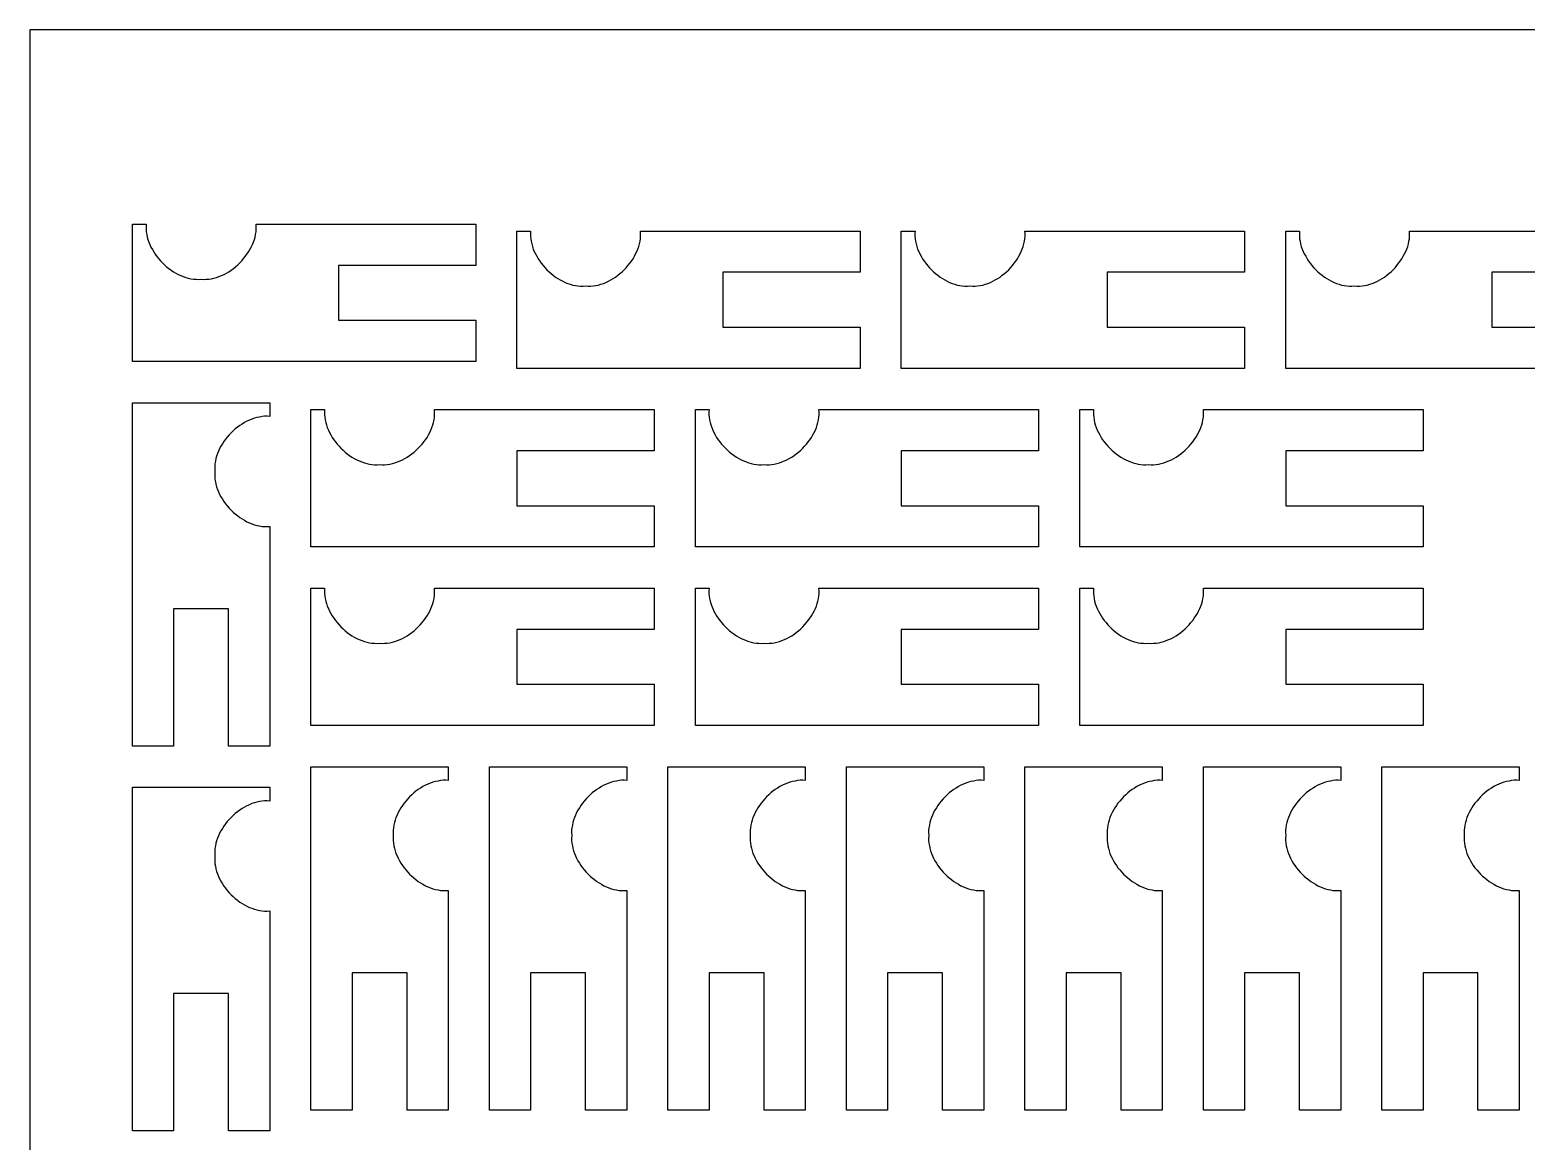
# Model space of a CAD drawing. Header units: millimetres. Extents: x 20698 to 22798, y 4792 to 5692.
# Drawn here: x 20698.2 to 20807.1, y 5611.5 to 5692.4 of the extents above; entities that cross this region are included whole.
import ezdxf

# ---------------------------------------------------------------- set-up
doc = ezdxf.new("R2010")
doc.units = ezdxf.units.MM
doc.layers.add('KEYHOLDER_ASPIRE', color=18, linetype='Continuous', true_color=0x4c0000)
doc.layers.add('Predeterminada', color=18, linetype='Continuous', true_color=0x000000)

msp = doc.modelspace()

# ---------------------------------------------------------------- linework, layer by layer
at = {"layer": 'KEYHOLDER_ASPIRE'}
for points in [[(20706.63, 5678.26), (20706.62, 5678.07), (20706.62, 5677.88), (20706.64, 5677.7), (20706.67, 5677.51), (20706.71, 5677.32), (20706.76, 5677.14), (20706.82, 5676.95), (20706.9, 5676.77), (20706.98, 5676.59), (20707.08, 5676.42), (20707.18, 5676.24), (20707.29, 5676.07), (20707.41, 5675.91), (20707.54, 5675.75), (20707.68, 5675.59), (20707.82, 5675.44), (20707.97, 5675.3), (20708.12, 5675.16), (20708.28, 5675.04), (20708.45, 5674.91), (20708.62, 5674.8), (20708.79, 5674.7), (20708.97, 5674.6), (20709.15, 5674.52), (20709.33, 5674.45), (20709.52, 5674.38), (20709.7, 5674.33), (20709.89, 5674.29), (20710.07, 5674.26), (20710.26, 5674.25), (20710.45, 5674.24), (20710.63, 5674.26), (20710.82, 5674.24), (20711, 5674.25), (20711.19, 5674.26), (20711.38, 5674.29), (20711.56, 5674.33), (20711.75, 5674.38), (20711.93, 5674.45), (20712.12, 5674.52), (20712.3, 5674.6), (20712.47, 5674.7), (20712.65, 5674.8), (20712.82, 5674.91), (20712.98, 5675.04), (20713.14, 5675.16), (20713.3, 5675.3), (20713.45, 5675.44), (20713.59, 5675.59), (20713.72, 5675.75), (20713.85, 5675.91), (20713.97, 5676.07), (20714.09, 5676.24), (20714.19, 5676.42), (20714.28, 5676.59), (20714.37, 5676.77), (20714.44, 5676.95), (20714.51, 5677.14), (20714.56, 5677.32), (20714.6, 5677.51), (20714.63, 5677.7), (20714.64, 5677.88), (20714.64, 5678.07), (20714.63, 5678.26), (20720.63, 5678.26), (20730.63, 5678.26), (20730.63, 5675.26), (20720.63, 5675.26), (20720.63, 5671.26), (20730.63, 5671.26), (20730.63, 5668.26), (20705.63, 5668.26), (20705.63, 5678.26)], [(20734.63, 5677.76), (20734.62, 5677.57), (20734.62, 5677.38), (20734.64, 5677.2), (20734.67, 5677.01), (20734.71, 5676.82), (20734.76, 5676.64), (20734.82, 5676.45), (20734.9, 5676.27), (20734.98, 5676.09), (20735.08, 5675.92), (20735.18, 5675.74), (20735.29, 5675.57), (20735.41, 5675.41), (20735.54, 5675.25), (20735.68, 5675.09), (20735.82, 5674.94), (20735.97, 5674.8), (20736.12, 5674.66), (20736.28, 5674.54), (20736.45, 5674.41), (20736.62, 5674.3), (20736.79, 5674.2), (20736.97, 5674.1), (20737.15, 5674.02), (20737.33, 5673.95), (20737.52, 5673.88), (20737.7, 5673.83), (20737.89, 5673.79), (20738.07, 5673.76), (20738.26, 5673.75), (20738.45, 5673.74), (20738.63, 5673.76), (20738.82, 5673.74), (20739, 5673.75), (20739.19, 5673.76), (20739.38, 5673.79), (20739.56, 5673.83), (20739.75, 5673.88), (20739.93, 5673.95), (20740.12, 5674.02), (20740.3, 5674.1), (20740.47, 5674.2), (20740.65, 5674.3), (20740.82, 5674.41), (20740.98, 5674.54), (20741.14, 5674.66), (20741.3, 5674.8), (20741.45, 5674.94), (20741.59, 5675.09), (20741.72, 5675.25), (20741.85, 5675.41), (20741.97, 5675.57), (20742.09, 5675.74), (20742.19, 5675.92), (20742.28, 5676.09), (20742.37, 5676.27), (20742.44, 5676.45), (20742.51, 5676.64), (20742.56, 5676.82), (20742.6, 5677.01), (20742.63, 5677.2), (20742.64, 5677.38), (20742.64, 5677.57), (20742.63, 5677.76), (20748.63, 5677.76), (20758.63, 5677.76), (20758.63, 5674.76), (20748.63, 5674.76), (20748.63, 5670.76), (20758.63, 5670.76), (20758.63, 5667.76), (20733.63, 5667.76), (20733.63, 5677.76)], [(20762.63, 5677.76), (20762.62, 5677.57), (20762.62, 5677.38), (20762.64, 5677.2), (20762.67, 5677.01), (20762.71, 5676.82), (20762.76, 5676.64), (20762.82, 5676.45), (20762.9, 5676.27), (20762.98, 5676.09), (20763.08, 5675.92), (20763.18, 5675.74), (20763.29, 5675.57), (20763.41, 5675.41), (20763.54, 5675.25), (20763.68, 5675.09), (20763.82, 5674.94), (20763.97, 5674.8), (20764.12, 5674.66), (20764.28, 5674.54), (20764.45, 5674.41), (20764.62, 5674.3), (20764.79, 5674.2), (20764.97, 5674.1), (20765.15, 5674.02), (20765.33, 5673.95), (20765.52, 5673.88), (20765.7, 5673.83), (20765.89, 5673.79), (20766.07, 5673.76), (20766.26, 5673.75), (20766.45, 5673.74), (20766.63, 5673.76), (20766.82, 5673.74), (20767, 5673.75), (20767.19, 5673.76), (20767.38, 5673.79), (20767.56, 5673.83), (20767.75, 5673.88), (20767.93, 5673.95), (20768.12, 5674.02), (20768.3, 5674.1), (20768.47, 5674.2), (20768.65, 5674.3), (20768.82, 5674.41), (20768.98, 5674.54), (20769.14, 5674.66), (20769.3, 5674.8), (20769.45, 5674.94), (20769.59, 5675.09), (20769.72, 5675.25), (20769.85, 5675.41), (20769.97, 5675.57), (20770.09, 5675.74), (20770.19, 5675.92), (20770.28, 5676.09), (20770.37, 5676.27), (20770.44, 5676.45), (20770.51, 5676.64), (20770.56, 5676.82), (20770.6, 5677.01), (20770.63, 5677.2), (20770.64, 5677.38), (20770.64, 5677.57), (20770.63, 5677.76), (20776.63, 5677.76), (20786.63, 5677.76), (20786.63, 5674.76), (20776.63, 5674.76), (20776.63, 5670.76), (20786.63, 5670.76), (20786.63, 5667.76), (20761.63, 5667.76), (20761.63, 5677.76)], [(20715.63, 5664.26), (20715.45, 5664.27), (20715.26, 5664.27), (20715.07, 5664.25), (20714.89, 5664.22), (20714.7, 5664.18), (20714.52, 5664.13), (20714.33, 5664.07), (20714.15, 5663.99), (20713.97, 5663.91), (20713.79, 5663.81), (20713.62, 5663.71), (20713.45, 5663.6), (20713.28, 5663.48), (20713.12, 5663.35), (20712.97, 5663.21), (20712.82, 5663.07), (20712.68, 5662.92), (20712.54, 5662.76), (20712.41, 5662.6), (20712.29, 5662.44), (20712.18, 5662.27), (20712.08, 5662.1), (20711.98, 5661.92), (20711.9, 5661.74), (20711.82, 5661.56), (20711.76, 5661.37), (20711.71, 5661.19), (20711.67, 5661), (20711.64, 5660.81), (20711.62, 5660.63), (20711.62, 5660.44), (20711.63, 5660.26), (20711.62, 5660.07), (20711.62, 5659.88), (20711.64, 5659.7), (20711.67, 5659.51), (20711.71, 5659.32), (20711.76, 5659.14), (20711.82, 5658.95), (20711.9, 5658.77), (20711.98, 5658.59), (20712.08, 5658.42), (20712.18, 5658.24), (20712.29, 5658.07), (20712.41, 5657.91), (20712.54, 5657.75), (20712.68, 5657.59), (20712.82, 5657.44), (20712.97, 5657.3), (20713.12, 5657.16), (20713.28, 5657.04), (20713.45, 5656.91), (20713.62, 5656.8), (20713.79, 5656.7), (20713.97, 5656.6), (20714.15, 5656.52), (20714.33, 5656.45), (20714.52, 5656.38), (20714.7, 5656.33), (20714.89, 5656.29), (20715.07, 5656.26), (20715.26, 5656.25), (20715.45, 5656.24), (20715.63, 5656.26), (20715.63, 5650.26), (20715.63, 5640.26), (20712.63, 5640.26), (20712.63, 5650.26), (20708.63, 5650.26), (20708.63, 5640.26), (20705.63, 5640.26), (20705.63, 5665.26), (20715.63, 5665.26)], [(20719.63, 5664.76), (20719.62, 5664.57), (20719.62, 5664.38), (20719.64, 5664.2), (20719.67, 5664.01), (20719.71, 5663.82), (20719.76, 5663.64), (20719.82, 5663.45), (20719.9, 5663.27), (20719.98, 5663.09), (20720.08, 5662.92), (20720.18, 5662.74), (20720.29, 5662.57), (20720.41, 5662.41), (20720.54, 5662.25), (20720.68, 5662.09), (20720.82, 5661.94), (20720.97, 5661.8), (20721.12, 5661.66), (20721.28, 5661.54), (20721.45, 5661.41), (20721.62, 5661.3), (20721.79, 5661.2), (20721.97, 5661.1), (20722.15, 5661.02), (20722.33, 5660.95), (20722.52, 5660.88), (20722.7, 5660.83), (20722.89, 5660.79), (20723.07, 5660.76), (20723.26, 5660.75), (20723.45, 5660.74), (20723.63, 5660.76), (20723.82, 5660.74), (20724, 5660.75), (20724.19, 5660.76), (20724.38, 5660.79), (20724.56, 5660.83), (20724.75, 5660.88), (20724.93, 5660.95), (20725.12, 5661.02), (20725.3, 5661.1), (20725.47, 5661.2), (20725.65, 5661.3), (20725.82, 5661.41), (20725.98, 5661.54), (20726.14, 5661.66), (20726.3, 5661.8), (20726.45, 5661.94), (20726.59, 5662.09), (20726.72, 5662.25), (20726.85, 5662.41), (20726.97, 5662.57), (20727.09, 5662.74), (20727.19, 5662.92), (20727.28, 5663.09), (20727.37, 5663.27), (20727.44, 5663.45), (20727.51, 5663.64), (20727.56, 5663.82), (20727.6, 5664.01), (20727.63, 5664.2), (20727.64, 5664.38), (20727.64, 5664.57), (20727.63, 5664.76), (20733.63, 5664.76), (20743.63, 5664.76), (20743.63, 5661.76), (20733.63, 5661.76), (20733.63, 5657.76), (20743.63, 5657.76), (20743.63, 5654.76), (20718.63, 5654.76), (20718.63, 5664.76)], [(20747.63, 5664.76), (20747.62, 5664.57), (20747.62, 5664.38), (20747.64, 5664.2), (20747.67, 5664.01), (20747.71, 5663.82), (20747.76, 5663.64), (20747.82, 5663.45), (20747.9, 5663.27), (20747.98, 5663.09), (20748.08, 5662.92), (20748.18, 5662.74), (20748.29, 5662.57), (20748.41, 5662.41), (20748.54, 5662.25), (20748.68, 5662.09), (20748.82, 5661.94), (20748.97, 5661.8), (20749.12, 5661.66), (20749.28, 5661.54), (20749.45, 5661.41), (20749.62, 5661.3), (20749.79, 5661.2), (20749.97, 5661.1), (20750.15, 5661.02), (20750.33, 5660.95), (20750.52, 5660.88), (20750.7, 5660.83), (20750.89, 5660.79), (20751.07, 5660.76), (20751.26, 5660.75), (20751.45, 5660.74), (20751.63, 5660.76), (20751.82, 5660.74), (20752, 5660.75), (20752.19, 5660.76), (20752.38, 5660.79), (20752.56, 5660.83), (20752.75, 5660.88), (20752.93, 5660.95), (20753.12, 5661.02), (20753.3, 5661.1), (20753.47, 5661.2), (20753.65, 5661.3), (20753.82, 5661.41), (20753.98, 5661.54), (20754.14, 5661.66), (20754.3, 5661.8), (20754.45, 5661.94), (20754.59, 5662.09), (20754.72, 5662.25), (20754.85, 5662.41), (20754.97, 5662.57), (20755.09, 5662.74), (20755.19, 5662.92), (20755.28, 5663.09), (20755.37, 5663.27), (20755.44, 5663.45), (20755.51, 5663.64), (20755.56, 5663.82), (20755.6, 5664.01), (20755.63, 5664.2), (20755.64, 5664.38), (20755.64, 5664.57), (20755.63, 5664.76), (20761.63, 5664.76), (20771.63, 5664.76), (20771.63, 5661.76), (20761.63, 5661.76), (20761.63, 5657.76), (20771.63, 5657.76), (20771.63, 5654.76), (20746.63, 5654.76), (20746.63, 5664.76)], [(20775.63, 5664.76), (20775.62, 5664.57), (20775.62, 5664.38), (20775.64, 5664.2), (20775.67, 5664.01), (20775.71, 5663.82), (20775.76, 5663.64), (20775.82, 5663.45), (20775.9, 5663.27), (20775.98, 5663.09), (20776.08, 5662.92), (20776.18, 5662.74), (20776.29, 5662.57), (20776.41, 5662.41), (20776.54, 5662.25), (20776.68, 5662.09), (20776.82, 5661.94), (20776.97, 5661.8), (20777.12, 5661.66), (20777.28, 5661.54), (20777.45, 5661.41), (20777.62, 5661.3), (20777.79, 5661.2), (20777.97, 5661.1), (20778.15, 5661.02), (20778.33, 5660.95), (20778.52, 5660.88), (20778.7, 5660.83), (20778.89, 5660.79), (20779.07, 5660.76), (20779.26, 5660.75), (20779.45, 5660.74), (20779.63, 5660.76), (20779.82, 5660.74), (20780, 5660.75), (20780.19, 5660.76), (20780.38, 5660.79), (20780.56, 5660.83), (20780.75, 5660.88), (20780.93, 5660.95), (20781.12, 5661.02), (20781.3, 5661.1), (20781.47, 5661.2), (20781.65, 5661.3), (20781.82, 5661.41), (20781.98, 5661.54), (20782.14, 5661.66), (20782.3, 5661.8), (20782.45, 5661.94), (20782.59, 5662.09), (20782.72, 5662.25), (20782.85, 5662.41), (20782.97, 5662.57), (20783.09, 5662.74), (20783.19, 5662.92), (20783.28, 5663.09), (20783.37, 5663.27), (20783.44, 5663.45), (20783.51, 5663.64), (20783.56, 5663.82), (20783.6, 5664.01), (20783.63, 5664.2), (20783.64, 5664.38), (20783.64, 5664.57), (20783.63, 5664.76), (20789.63, 5664.76), (20799.63, 5664.76), (20799.63, 5661.76), (20789.63, 5661.76), (20789.63, 5657.76), (20799.63, 5657.76), (20799.63, 5654.76), (20774.63, 5654.76), (20774.63, 5664.76)], [(20719.63, 5651.76), (20719.62, 5651.57), (20719.62, 5651.38), (20719.64, 5651.2), (20719.67, 5651.01), (20719.71, 5650.82), (20719.76, 5650.64), (20719.82, 5650.45), (20719.9, 5650.27), (20719.98, 5650.09), (20720.08, 5649.92), (20720.18, 5649.74), (20720.29, 5649.57), (20720.41, 5649.41), (20720.54, 5649.25), (20720.68, 5649.09), (20720.82, 5648.94), (20720.97, 5648.8), (20721.12, 5648.66), (20721.28, 5648.54), (20721.45, 5648.41), (20721.62, 5648.3), (20721.79, 5648.2), (20721.97, 5648.1), (20722.15, 5648.02), (20722.33, 5647.95), (20722.52, 5647.88), (20722.7, 5647.83), (20722.89, 5647.79), (20723.07, 5647.76), (20723.26, 5647.75), (20723.45, 5647.74), (20723.63, 5647.76), (20723.82, 5647.74), (20724, 5647.75), (20724.19, 5647.76), (20724.38, 5647.79), (20724.56, 5647.83), (20724.75, 5647.88), (20724.93, 5647.95), (20725.12, 5648.02), (20725.3, 5648.1), (20725.47, 5648.2), (20725.65, 5648.3), (20725.82, 5648.41), (20725.98, 5648.54), (20726.14, 5648.66), (20726.3, 5648.8), (20726.45, 5648.94), (20726.59, 5649.09), (20726.72, 5649.25), (20726.85, 5649.41), (20726.97, 5649.57), (20727.09, 5649.74), (20727.19, 5649.92), (20727.28, 5650.09), (20727.37, 5650.27), (20727.44, 5650.45), (20727.51, 5650.64), (20727.56, 5650.82), (20727.6, 5651.01), (20727.63, 5651.2), (20727.64, 5651.38), (20727.64, 5651.57), (20727.63, 5651.76), (20733.63, 5651.76), (20743.63, 5651.76), (20743.63, 5648.76), (20733.63, 5648.76), (20733.63, 5644.76), (20743.63, 5644.76), (20743.63, 5641.76), (20718.63, 5641.76), (20718.63, 5651.76)], [(20747.63, 5651.76), (20747.62, 5651.57), (20747.62, 5651.38), (20747.64, 5651.2), (20747.67, 5651.01), (20747.71, 5650.82), (20747.76, 5650.64), (20747.82, 5650.45), (20747.9, 5650.27), (20747.98, 5650.09), (20748.08, 5649.92), (20748.18, 5649.74), (20748.29, 5649.57), (20748.41, 5649.41), (20748.54, 5649.25), (20748.68, 5649.09), (20748.82, 5648.94), (20748.97, 5648.8), (20749.12, 5648.66), (20749.28, 5648.54), (20749.45, 5648.41), (20749.62, 5648.3), (20749.79, 5648.2), (20749.97, 5648.1), (20750.15, 5648.02), (20750.33, 5647.95), (20750.52, 5647.88), (20750.7, 5647.83), (20750.89, 5647.79), (20751.07, 5647.76), (20751.26, 5647.75), (20751.45, 5647.74), (20751.63, 5647.76), (20751.82, 5647.74), (20752, 5647.75), (20752.19, 5647.76), (20752.38, 5647.79), (20752.56, 5647.83), (20752.75, 5647.88), (20752.93, 5647.95), (20753.12, 5648.02), (20753.3, 5648.1), (20753.47, 5648.2), (20753.65, 5648.3), (20753.82, 5648.41), (20753.98, 5648.54), (20754.14, 5648.66), (20754.3, 5648.8), (20754.45, 5648.94), (20754.59, 5649.09), (20754.72, 5649.25), (20754.85, 5649.41), (20754.97, 5649.57), (20755.09, 5649.74), (20755.19, 5649.92), (20755.28, 5650.09), (20755.37, 5650.27), (20755.44, 5650.45), (20755.51, 5650.64), (20755.56, 5650.82), (20755.6, 5651.01), (20755.63, 5651.2), (20755.64, 5651.38), (20755.64, 5651.57), (20755.63, 5651.76), (20761.63, 5651.76), (20771.63, 5651.76), (20771.63, 5648.76), (20761.63, 5648.76), (20761.63, 5644.76), (20771.63, 5644.76), (20771.63, 5641.76), (20746.63, 5641.76), (20746.63, 5651.76)], [(20775.63, 5651.76), (20775.62, 5651.57), (20775.62, 5651.38), (20775.64, 5651.2), (20775.67, 5651.01), (20775.71, 5650.82), (20775.76, 5650.64), (20775.82, 5650.45), (20775.9, 5650.27), (20775.98, 5650.09), (20776.08, 5649.92), (20776.18, 5649.74), (20776.29, 5649.57), (20776.41, 5649.41), (20776.54, 5649.25), (20776.68, 5649.09), (20776.82, 5648.94), (20776.97, 5648.8), (20777.12, 5648.66), (20777.28, 5648.54), (20777.45, 5648.41), (20777.62, 5648.3), (20777.79, 5648.2), (20777.97, 5648.1), (20778.15, 5648.02), (20778.33, 5647.95), (20778.52, 5647.88), (20778.7, 5647.83), (20778.89, 5647.79), (20779.07, 5647.76), (20779.26, 5647.75), (20779.45, 5647.74), (20779.63, 5647.76), (20779.82, 5647.74), (20780, 5647.75), (20780.19, 5647.76), (20780.38, 5647.79), (20780.56, 5647.83), (20780.75, 5647.88), (20780.93, 5647.95), (20781.12, 5648.02), (20781.3, 5648.1), (20781.47, 5648.2), (20781.65, 5648.3), (20781.82, 5648.41), (20781.98, 5648.54), (20782.14, 5648.66), (20782.3, 5648.8), (20782.45, 5648.94), (20782.59, 5649.09), (20782.72, 5649.25), (20782.85, 5649.41), (20782.97, 5649.57), (20783.09, 5649.74), (20783.19, 5649.92), (20783.28, 5650.09), (20783.37, 5650.27), (20783.44, 5650.45), (20783.51, 5650.64), (20783.56, 5650.82), (20783.6, 5651.01), (20783.63, 5651.2), (20783.64, 5651.38), (20783.64, 5651.57), (20783.63, 5651.76), (20789.63, 5651.76), (20799.63, 5651.76), (20799.63, 5648.76), (20789.63, 5648.76), (20789.63, 5644.76), (20799.63, 5644.76), (20799.63, 5641.76), (20774.63, 5641.76), (20774.63, 5651.76)], [(20728.63, 5637.76), (20728.45, 5637.77), (20728.26, 5637.77), (20728.07, 5637.75), (20727.89, 5637.72), (20727.7, 5637.68), (20727.52, 5637.63), (20727.33, 5637.57), (20727.15, 5637.49), (20726.97, 5637.41), (20726.79, 5637.31), (20726.62, 5637.21), (20726.45, 5637.1), (20726.28, 5636.98), (20726.12, 5636.85), (20725.97, 5636.71), (20725.82, 5636.57), (20725.68, 5636.42), (20725.54, 5636.26), (20725.41, 5636.1), (20725.29, 5635.94), (20725.18, 5635.77), (20725.08, 5635.6), (20724.98, 5635.42), (20724.9, 5635.24), (20724.82, 5635.06), (20724.76, 5634.87), (20724.71, 5634.69), (20724.67, 5634.5), (20724.64, 5634.31), (20724.62, 5634.13), (20724.62, 5633.94), (20724.63, 5633.76), (20724.62, 5633.57), (20724.62, 5633.38), (20724.64, 5633.2), (20724.67, 5633.01), (20724.71, 5632.82), (20724.76, 5632.64), (20724.82, 5632.45), (20724.9, 5632.27), (20724.98, 5632.09), (20725.08, 5631.92), (20725.18, 5631.74), (20725.29, 5631.57), (20725.41, 5631.41), (20725.54, 5631.25), (20725.68, 5631.09), (20725.82, 5630.94), (20725.97, 5630.8), (20726.12, 5630.66), (20726.28, 5630.54), (20726.45, 5630.41), (20726.62, 5630.3), (20726.79, 5630.2), (20726.97, 5630.1), (20727.15, 5630.02), (20727.33, 5629.95), (20727.52, 5629.88), (20727.7, 5629.83), (20727.89, 5629.79), (20728.07, 5629.76), (20728.26, 5629.75), (20728.45, 5629.74), (20728.63, 5629.76), (20728.63, 5623.76), (20728.63, 5613.76), (20725.63, 5613.76), (20725.63, 5623.76), (20721.63, 5623.76), (20721.63, 5613.76), (20718.63, 5613.76), (20718.63, 5638.76), (20728.63, 5638.76)], [(20741.63, 5637.76), (20741.45, 5637.77), (20741.26, 5637.77), (20741.07, 5637.75), (20740.89, 5637.72), (20740.7, 5637.68), (20740.52, 5637.63), (20740.33, 5637.57), (20740.15, 5637.49), (20739.97, 5637.41), (20739.79, 5637.31), (20739.62, 5637.21), (20739.45, 5637.1), (20739.28, 5636.98), (20739.12, 5636.85), (20738.97, 5636.71), (20738.82, 5636.57), (20738.68, 5636.42), (20738.54, 5636.26), (20738.41, 5636.1), (20738.29, 5635.94), (20738.18, 5635.77), (20738.08, 5635.6), (20737.98, 5635.42), (20737.9, 5635.24), (20737.82, 5635.06), (20737.76, 5634.87), (20737.71, 5634.69), (20737.67, 5634.5), (20737.64, 5634.31), (20737.62, 5634.13), (20737.62, 5633.94), (20737.63, 5633.76), (20737.62, 5633.57), (20737.62, 5633.38), (20737.64, 5633.2), (20737.67, 5633.01), (20737.71, 5632.82), (20737.76, 5632.64), (20737.82, 5632.45), (20737.9, 5632.27), (20737.98, 5632.09), (20738.08, 5631.92), (20738.18, 5631.74), (20738.29, 5631.57), (20738.41, 5631.41), (20738.54, 5631.25), (20738.68, 5631.09), (20738.82, 5630.94), (20738.97, 5630.8), (20739.12, 5630.66), (20739.28, 5630.54), (20739.45, 5630.41), (20739.62, 5630.3), (20739.79, 5630.2), (20739.97, 5630.1), (20740.15, 5630.02), (20740.33, 5629.95), (20740.52, 5629.88), (20740.7, 5629.83), (20740.89, 5629.79), (20741.07, 5629.76), (20741.26, 5629.75), (20741.45, 5629.74), (20741.63, 5629.76), (20741.63, 5623.76), (20741.63, 5613.76), (20738.63, 5613.76), (20738.63, 5623.76), (20734.63, 5623.76), (20734.63, 5613.76), (20731.63, 5613.76), (20731.63, 5638.76), (20741.63, 5638.76)], [(20754.63, 5637.76), (20754.45, 5637.77), (20754.26, 5637.77), (20754.07, 5637.75), (20753.89, 5637.72), (20753.7, 5637.68), (20753.52, 5637.63), (20753.33, 5637.57), (20753.15, 5637.49), (20752.97, 5637.41), (20752.79, 5637.31), (20752.62, 5637.21), (20752.45, 5637.1), (20752.28, 5636.98), (20752.12, 5636.85), (20751.97, 5636.71), (20751.82, 5636.57), (20751.68, 5636.42), (20751.54, 5636.26), (20751.41, 5636.1), (20751.29, 5635.94), (20751.18, 5635.77), (20751.08, 5635.6), (20750.98, 5635.42), (20750.9, 5635.24), (20750.82, 5635.06), (20750.76, 5634.87), (20750.71, 5634.69), (20750.67, 5634.5), (20750.64, 5634.31), (20750.62, 5634.13), (20750.62, 5633.94), (20750.63, 5633.76), (20750.62, 5633.57), (20750.62, 5633.38), (20750.64, 5633.2), (20750.67, 5633.01), (20750.71, 5632.82), (20750.76, 5632.64), (20750.82, 5632.45), (20750.9, 5632.27), (20750.98, 5632.09), (20751.08, 5631.92), (20751.18, 5631.74), (20751.29, 5631.57), (20751.41, 5631.41), (20751.54, 5631.25), (20751.68, 5631.09), (20751.82, 5630.94), (20751.97, 5630.8), (20752.12, 5630.66), (20752.28, 5630.54), (20752.45, 5630.41), (20752.62, 5630.3), (20752.79, 5630.2), (20752.97, 5630.1), (20753.15, 5630.02), (20753.33, 5629.95), (20753.52, 5629.88), (20753.7, 5629.83), (20753.89, 5629.79), (20754.07, 5629.76), (20754.26, 5629.75), (20754.45, 5629.74), (20754.63, 5629.76), (20754.63, 5623.76), (20754.63, 5613.76), (20751.63, 5613.76), (20751.63, 5623.76), (20747.63, 5623.76), (20747.63, 5613.76), (20744.63, 5613.76), (20744.63, 5638.76), (20754.63, 5638.76)], [(20767.63, 5637.76), (20767.45, 5637.77), (20767.26, 5637.77), (20767.07, 5637.75), (20766.89, 5637.72), (20766.7, 5637.68), (20766.52, 5637.63), (20766.33, 5637.57), (20766.15, 5637.49), (20765.97, 5637.41), (20765.79, 5637.31), (20765.62, 5637.21), (20765.45, 5637.1), (20765.28, 5636.98), (20765.12, 5636.85), (20764.97, 5636.71), (20764.82, 5636.57), (20764.68, 5636.42), (20764.54, 5636.26), (20764.41, 5636.1), (20764.29, 5635.94), (20764.18, 5635.77), (20764.08, 5635.6), (20763.98, 5635.42), (20763.9, 5635.24), (20763.82, 5635.06), (20763.76, 5634.87), (20763.71, 5634.69), (20763.67, 5634.5), (20763.64, 5634.31), (20763.62, 5634.13), (20763.62, 5633.94), (20763.63, 5633.76), (20763.62, 5633.57), (20763.62, 5633.38), (20763.64, 5633.2), (20763.67, 5633.01), (20763.71, 5632.82), (20763.76, 5632.64), (20763.82, 5632.45), (20763.9, 5632.27), (20763.98, 5632.09), (20764.08, 5631.92), (20764.18, 5631.74), (20764.29, 5631.57), (20764.41, 5631.41), (20764.54, 5631.25), (20764.68, 5631.09), (20764.82, 5630.94), (20764.97, 5630.8), (20765.12, 5630.66), (20765.28, 5630.54), (20765.45, 5630.41), (20765.62, 5630.3), (20765.79, 5630.2), (20765.97, 5630.1), (20766.15, 5630.02), (20766.33, 5629.95), (20766.52, 5629.88), (20766.7, 5629.83), (20766.89, 5629.79), (20767.07, 5629.76), (20767.26, 5629.75), (20767.45, 5629.74), (20767.63, 5629.76), (20767.63, 5623.76), (20767.63, 5613.76), (20764.63, 5613.76), (20764.63, 5623.76), (20760.63, 5623.76), (20760.63, 5613.76), (20757.63, 5613.76), (20757.63, 5638.76), (20767.63, 5638.76)], [(20780.63, 5637.76), (20780.45, 5637.77), (20780.26, 5637.77), (20780.07, 5637.75), (20779.89, 5637.72), (20779.7, 5637.68), (20779.52, 5637.63), (20779.33, 5637.57), (20779.15, 5637.49), (20778.97, 5637.41), (20778.79, 5637.31), (20778.62, 5637.21), (20778.45, 5637.1), (20778.28, 5636.98), (20778.12, 5636.85), (20777.97, 5636.71), (20777.82, 5636.57), (20777.68, 5636.42), (20777.54, 5636.26), (20777.41, 5636.1), (20777.29, 5635.94), (20777.18, 5635.77), (20777.08, 5635.6), (20776.98, 5635.42), (20776.9, 5635.24), (20776.82, 5635.06), (20776.76, 5634.87), (20776.71, 5634.69), (20776.67, 5634.5), (20776.64, 5634.31), (20776.62, 5634.13), (20776.62, 5633.94), (20776.63, 5633.76), (20776.62, 5633.57), (20776.62, 5633.38), (20776.64, 5633.2), (20776.67, 5633.01), (20776.71, 5632.82), (20776.76, 5632.64), (20776.82, 5632.45), (20776.9, 5632.27), (20776.98, 5632.09), (20777.08, 5631.92), (20777.18, 5631.74), (20777.29, 5631.57), (20777.41, 5631.41), (20777.54, 5631.25), (20777.68, 5631.09), (20777.82, 5630.94), (20777.97, 5630.8), (20778.12, 5630.66), (20778.28, 5630.54), (20778.45, 5630.41), (20778.62, 5630.3), (20778.79, 5630.2), (20778.97, 5630.1), (20779.15, 5630.02), (20779.33, 5629.95), (20779.52, 5629.88), (20779.7, 5629.83), (20779.89, 5629.79), (20780.07, 5629.76), (20780.26, 5629.75), (20780.45, 5629.74), (20780.63, 5629.76), (20780.63, 5623.76), (20780.63, 5613.76), (20777.63, 5613.76), (20777.63, 5623.76), (20773.63, 5623.76), (20773.63, 5613.76), (20770.63, 5613.76), (20770.63, 5638.76), (20780.63, 5638.76)], [(20793.63, 5637.76), (20793.45, 5637.77), (20793.26, 5637.77), (20793.07, 5637.75), (20792.89, 5637.72), (20792.7, 5637.68), (20792.52, 5637.63), (20792.33, 5637.57), (20792.15, 5637.49), (20791.97, 5637.41), (20791.79, 5637.31), (20791.62, 5637.21), (20791.45, 5637.1), (20791.28, 5636.98), (20791.12, 5636.85), (20790.97, 5636.71), (20790.82, 5636.57), (20790.68, 5636.42), (20790.54, 5636.26), (20790.41, 5636.1), (20790.29, 5635.94), (20790.18, 5635.77), (20790.08, 5635.6), (20789.98, 5635.42), (20789.9, 5635.24), (20789.82, 5635.06), (20789.76, 5634.87), (20789.71, 5634.69), (20789.67, 5634.5), (20789.64, 5634.31), (20789.62, 5634.13), (20789.62, 5633.94), (20789.63, 5633.76), (20789.62, 5633.57), (20789.62, 5633.38), (20789.64, 5633.2), (20789.67, 5633.01), (20789.71, 5632.82), (20789.76, 5632.64), (20789.82, 5632.45), (20789.9, 5632.27), (20789.98, 5632.09), (20790.08, 5631.92), (20790.18, 5631.74), (20790.29, 5631.57), (20790.41, 5631.41), (20790.54, 5631.25), (20790.68, 5631.09), (20790.82, 5630.94), (20790.97, 5630.8), (20791.12, 5630.66), (20791.28, 5630.54), (20791.45, 5630.41), (20791.62, 5630.3), (20791.79, 5630.2), (20791.97, 5630.1), (20792.15, 5630.02), (20792.33, 5629.95), (20792.52, 5629.88), (20792.7, 5629.83), (20792.89, 5629.79), (20793.07, 5629.76), (20793.26, 5629.75), (20793.45, 5629.74), (20793.63, 5629.76), (20793.63, 5623.76), (20793.63, 5613.76), (20790.63, 5613.76), (20790.63, 5623.76), (20786.63, 5623.76), (20786.63, 5613.76), (20783.63, 5613.76), (20783.63, 5638.76), (20793.63, 5638.76)], [(20806.63, 5637.76), (20806.45, 5637.77), (20806.26, 5637.77), (20806.07, 5637.75), (20805.89, 5637.72), (20805.7, 5637.68), (20805.52, 5637.63), (20805.33, 5637.57), (20805.15, 5637.49), (20804.97, 5637.41), (20804.79, 5637.31), (20804.62, 5637.21), (20804.45, 5637.1), (20804.28, 5636.98), (20804.12, 5636.85), (20803.97, 5636.71), (20803.82, 5636.57), (20803.68, 5636.42), (20803.54, 5636.26), (20803.41, 5636.1), (20803.29, 5635.94), (20803.18, 5635.77), (20803.08, 5635.6), (20802.98, 5635.42), (20802.9, 5635.24), (20802.82, 5635.06), (20802.76, 5634.87), (20802.71, 5634.69), (20802.67, 5634.5), (20802.64, 5634.31), (20802.62, 5634.13), (20802.62, 5633.94), (20802.63, 5633.76), (20802.62, 5633.57), (20802.62, 5633.38), (20802.64, 5633.2), (20802.67, 5633.01), (20802.71, 5632.82), (20802.76, 5632.64), (20802.82, 5632.45), (20802.9, 5632.27), (20802.98, 5632.09), (20803.08, 5631.92), (20803.18, 5631.74), (20803.29, 5631.57), (20803.41, 5631.41), (20803.54, 5631.25), (20803.68, 5631.09), (20803.82, 5630.94), (20803.97, 5630.8), (20804.12, 5630.66), (20804.28, 5630.54), (20804.45, 5630.41), (20804.62, 5630.3), (20804.79, 5630.2), (20804.97, 5630.1), (20805.15, 5630.02), (20805.33, 5629.95), (20805.52, 5629.88), (20805.7, 5629.83), (20805.89, 5629.79), (20806.07, 5629.76), (20806.26, 5629.75), (20806.45, 5629.74), (20806.63, 5629.76), (20806.63, 5623.76), (20806.63, 5613.76), (20803.63, 5613.76), (20803.63, 5623.76), (20799.63, 5623.76), (20799.63, 5613.76), (20796.63, 5613.76), (20796.63, 5638.76), (20806.63, 5638.76)], [(20715.63, 5636.26), (20715.45, 5636.27), (20715.26, 5636.27), (20715.07, 5636.25), (20714.89, 5636.22), (20714.7, 5636.18), (20714.52, 5636.13), (20714.33, 5636.07), (20714.15, 5635.99), (20713.97, 5635.91), (20713.79, 5635.81), (20713.62, 5635.71), (20713.45, 5635.6), (20713.28, 5635.48), (20713.12, 5635.35), (20712.97, 5635.21), (20712.82, 5635.07), (20712.68, 5634.92), (20712.54, 5634.76), (20712.41, 5634.6), (20712.29, 5634.44), (20712.18, 5634.27), (20712.08, 5634.1), (20711.98, 5633.92), (20711.9, 5633.74), (20711.82, 5633.56), (20711.76, 5633.37), (20711.71, 5633.19), (20711.67, 5633), (20711.64, 5632.81), (20711.62, 5632.63), (20711.62, 5632.44), (20711.63, 5632.26), (20711.62, 5632.07), (20711.62, 5631.88), (20711.64, 5631.7), (20711.67, 5631.51), (20711.71, 5631.32), (20711.76, 5631.14), (20711.82, 5630.95), (20711.9, 5630.77), (20711.98, 5630.59), (20712.08, 5630.42), (20712.18, 5630.24), (20712.29, 5630.07), (20712.41, 5629.91), (20712.54, 5629.75), (20712.68, 5629.59), (20712.82, 5629.44), (20712.97, 5629.3), (20713.12, 5629.16), (20713.28, 5629.04), (20713.45, 5628.91), (20713.62, 5628.8), (20713.79, 5628.7), (20713.97, 5628.6), (20714.15, 5628.52), (20714.33, 5628.45), (20714.52, 5628.38), (20714.7, 5628.33), (20714.89, 5628.29), (20715.07, 5628.26), (20715.26, 5628.25), (20715.45, 5628.24), (20715.63, 5628.26), (20715.63, 5622.26), (20715.63, 5612.26), (20712.63, 5612.26), (20712.63, 5622.26), (20708.63, 5622.26), (20708.63, 5612.26), (20705.63, 5612.26), (20705.63, 5637.26), (20715.63, 5637.26)]]:
    msp.add_lwpolyline(points, close=True, dxfattribs=at)
for points in [[(20814.63, 5667.76), (20789.63, 5667.76), (20789.63, 5677.76), (20790.63, 5677.76), (20790.62, 5677.57), (20790.62, 5677.38), (20790.64, 5677.2), (20790.67, 5677.01), (20790.71, 5676.82), (20790.76, 5676.64), (20790.82, 5676.45), (20790.9, 5676.27), (20790.98, 5676.09), (20791.08, 5675.92), (20791.18, 5675.74), (20791.29, 5675.57), (20791.41, 5675.41), (20791.54, 5675.25), (20791.68, 5675.09), (20791.82, 5674.94), (20791.97, 5674.8), (20792.12, 5674.66), (20792.28, 5674.54), (20792.45, 5674.41), (20792.62, 5674.3), (20792.79, 5674.2), (20792.97, 5674.1), (20793.15, 5674.02), (20793.33, 5673.95), (20793.52, 5673.88), (20793.7, 5673.83), (20793.89, 5673.79), (20794.07, 5673.76), (20794.26, 5673.75), (20794.45, 5673.74), (20794.63, 5673.76), (20794.82, 5673.74), (20795, 5673.75), (20795.19, 5673.76), (20795.38, 5673.79), (20795.56, 5673.83), (20795.75, 5673.88), (20795.93, 5673.95), (20796.12, 5674.02), (20796.3, 5674.1), (20796.47, 5674.2), (20796.65, 5674.3), (20796.82, 5674.41), (20796.98, 5674.54), (20797.14, 5674.66), (20797.3, 5674.8), (20797.45, 5674.94), (20797.59, 5675.09), (20797.72, 5675.25), (20797.85, 5675.41), (20797.97, 5675.57), (20798.09, 5675.74), (20798.19, 5675.92), (20798.28, 5676.09), (20798.37, 5676.27), (20798.44, 5676.45), (20798.51, 5676.64), (20798.56, 5676.82), (20798.6, 5677.01), (20798.63, 5677.2), (20798.64, 5677.38), (20798.64, 5677.57), (20798.63, 5677.76), (20804.63, 5677.76), (20814.63, 5677.76)], [(20814.63, 5674.76), (20804.63, 5674.76), (20804.63, 5670.76), (20814.63, 5670.76)]]:
    msp.add_lwpolyline(points, dxfattribs=at)
at = {"layer": 'Predeterminada'}
msp.add_lwpolyline([(20698.16, 4792.4), (22798.16, 4792.4), (22798.16, 5692.4), (20698.16, 5692.4)], close=True, dxfattribs=at)

doc.saveas('drawing.dxf')
